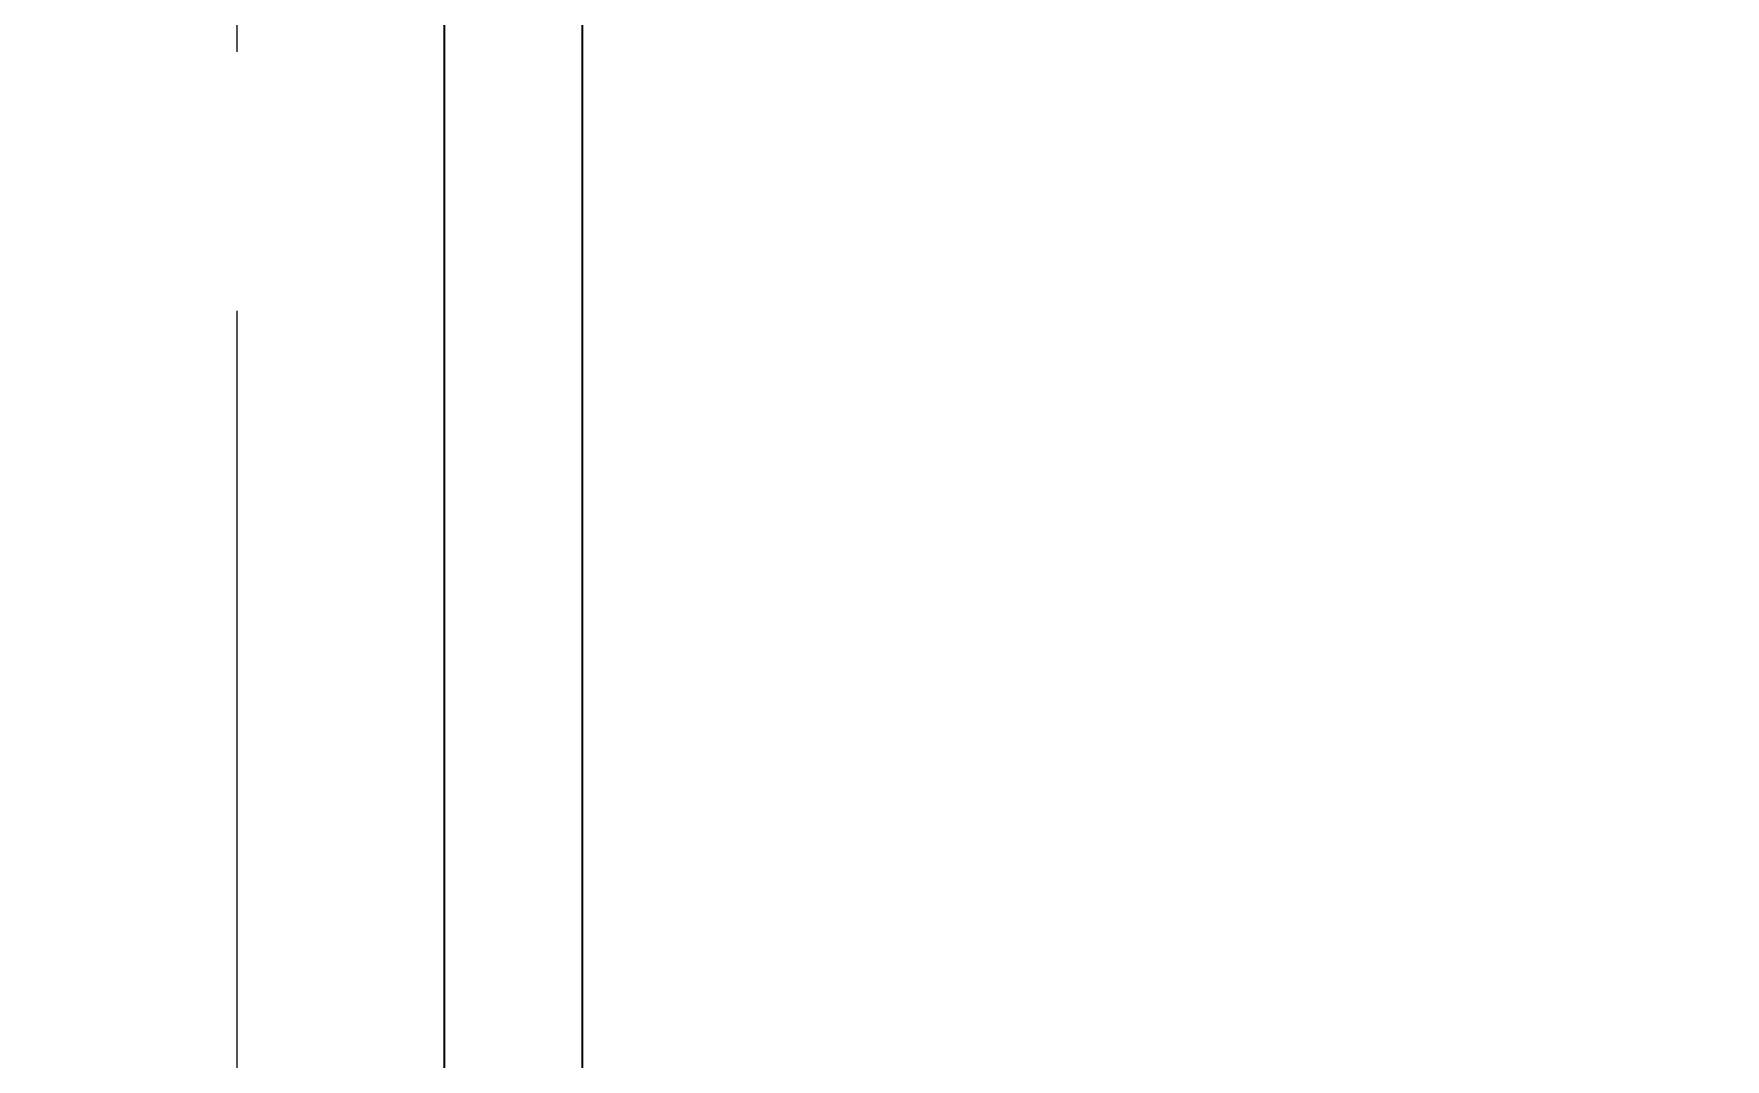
# Model space of a CAD drawing. Header units: millimetres. Extents: x 200 to 5740, y 200 to 4000.
# Drawn here: x 2674.9 to 2772.8, y 3223.9 to 3283.3 of the extents above; entities that cross this region are included whole.
import ezdxf

# ---------------------------------------------------------------- set-up
doc = ezdxf.new("R2010")
doc.units = ezdxf.units.MM
doc.header["$LTSCALE"] = 20
doc.linetypes.add('DASHED', pattern=[0.2067, 0.1654, -0.0413])
for name, color, linetype, lineweight in [('可見 (ISO)', 7, 'Continuous', 35), ('符號 (ISO)', 7, 'Continuous', 25), ('隱藏 (ISO)', 7, 'DASHED', 25)]:
    doc.layers.add(name, color=color, linetype=linetype, lineweight=lineweight)
doc.styles.add('註記文字 (JIS)', font='kaiu.ttf')
doc.dimstyles.new('預設 (JIS)$7', dxfattribs={"dimscale": 20, "dimtxt": 3, "dimasz": 2.5, "dimexe": 2, "dimexo": 1, "dimgap": 0.8, "dimtad": 1, "dimrnd": 1e-08, "dimdsep": 46, "dimtxsty": '註記文字 (JIS)', "dimblk": 'Filled-1', "dimcen": 0.09, "dimdle": 10, "dimclrd": 256, "dimclre": 256, "dimclrt": 256, "dimadec": 0, "dimazin": 2, "dimtfac": 0.833333, "dimtmove": 0, "dimatfit": 3, "dimfxl": 0, "dimtolj": 1, "dimtzin": 0, "dimlwd": -1, "dimlwe": -1, "dimarcsym": 0})

# ---------------------------------------------------------------- blocks, each defined once
blk = doc.blocks.new('Filled-1')
at = {"color": 0}
for p, q in [((0, 0), (-1, 0.1667)), ((-1, 0.1667), (-1, -0.1667)), ((-1, 0), (0, 0)), ((-1, -0.1667), (0, 0))]:
    blk.add_line(p, q, dxfattribs=at)
at = {"color": 0, "flags": 128}
blk.add_lwpolyline([(-1, -0.1667), (0, 0)], dxfattribs=at)
at = {"color": 0}
blk.add_solid([(-1, -0.1667), (0, 0), (-1, 0.1667), (-1, -0.1667)], dxfattribs=at)

msp = doc.modelspace()

# ---------------------------------------------------------------- linework, layer by layer
at = {"layer": '可見 (ISO)'}
for p, q in [((2698.637, 3675.24), (2698.637, 3105.24)), ((2706.637, 3117.24), (2706.637, 3567.24))]:
    msp.add_line(p, q, dxfattribs=at)
at = {"layer": '隱藏 (ISO)', "ltscale": 18.142235}
msp.add_line((2686.637, 3567.24), (2686.637, 3117.24), dxfattribs=at)

# ---------------------------------------------------------------- leaders
at = {"layer": '符號 (ISO)', "annotation_type": 0, "has_hookline": 1, "hookline_direction": 0, "text_width": 308.323}
msp.add_leader([(2398.637, 3240.24), (2904.039, 3550.571), (2954.039, 3550.571)], dimstyle='預設 (JIS)$7', override={"dimgap": 0, "dimtad": 1}, dxfattribs=at)

doc.saveas('drawing.dxf')
